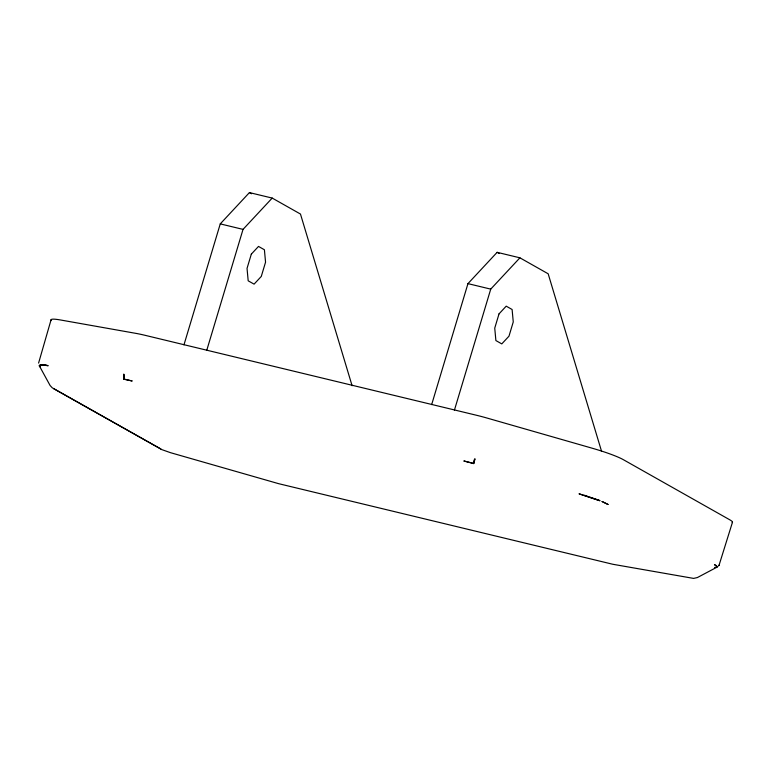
<?xml version="1.0" encoding="UTF-8"?>
<svg xmlns="http://www.w3.org/2000/svg" width="771" height="771" viewBox="0 0 771 771"><rect width="100%" height="100%" fill="white"/><g stroke="black" fill="none" stroke-linecap="round" stroke-linejoin="round"><path stroke-width="1.16" d="M123.871 374.985L123.948 379.072L132.207 380.99L123.765 379.187L123.803 374.263L123.765 379.187M473.722 463.593L474.897 458.947L473.722 463.593L463.824 460.971L473.433 463.361L474.367 459.526M51.088 319.734L38.589 363.093M183.961 344.859L220.255 223.889L249.428 192.586L272.211 198.08L300.468 214.049L352.106 385.751M206.744 350.352L243.029 229.382L272.211 198.08M431.664 404.602L467.958 283.632L497.131 252.329L519.914 257.822L548.171 273.792L601.544 451.257M454.437 410.095L490.732 289.125L519.914 257.822M732.45 522.314L719.035 565.307M39.34 365.541L41.817 364.837L48.188 365.762C46.655 364.442 36.198 365.608 40.882 365.011M717.049 567.013C714.052 568.333 717.695 566.646 716.789 567.273L697.398 577.546L693.611 578.404L612.849 564.276L278.582 483.658L170.42 452.654L161.534 449.512M589.931 497.179L599.983 500.658L579.011 493.797L599.626 500.678M46.405 365.319L43.137 365.069M718.35 566.068L719.285 565.018M40.131 366.765L39.282 365.772L40.179 366.726M716.789 567.273L714.64 567.475M220.255 223.889L243.029 229.382M467.958 283.632L490.732 289.125M587.232 496.148L584.418 495.261M53.575 388.623L161.12 449.165L52.226 387.794L50.067 385.452L39.35 365.868M497.131 252.329L499.223 253.514M249.428 192.586L251.529 193.772M51.368 320.534A32.594 3.633 16.7 0 1 60.485 319.975L136.072 333.4A32.594 3.633 16.7 0 1 145.035 335.308L476.651 415.299A32.594 3.633 16.7 0 1 487.156 418.084L592.446 448.288A32.594 3.633 16.7 0 1 623.247 459.622L729.723 519.77A32.594 3.633 16.7 0 1 732.18 522.584M716.278 565.586L717.04 566.675L714.476 564.623L716.278 565.586M251.317 254.141L247.038 268.385L248.185 280.817L254.093 284.142L261.282 276.432L265.552 262.179L264.405 249.756L258.507 246.421L251.317 254.141M499.02 313.884L494.741 328.128L495.888 340.56L501.786 343.895L508.985 336.175L513.255 321.931L512.108 309.499L506.21 306.164L499.02 313.884M602.093 501.526L608.011 504.465L602.093 501.526"/></g></svg>
